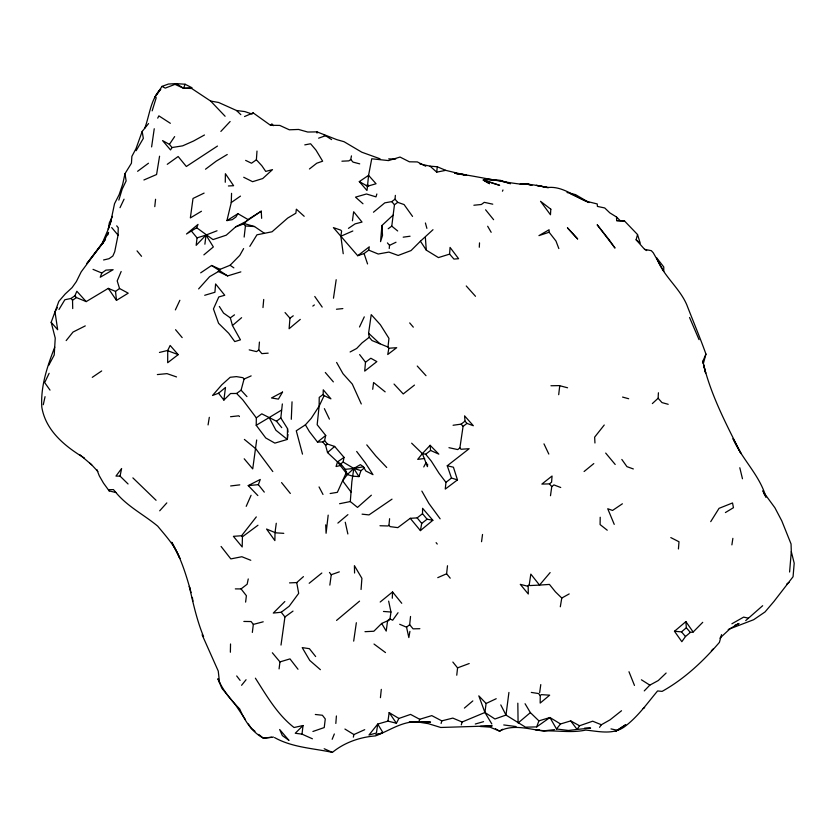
<?xml version="1.0" encoding="UTF-8"?>
<svg xmlns="http://www.w3.org/2000/svg" width="836" height="836" viewBox="0 0 836 836"><rect width="100%" height="100%" fill="white"/><g stroke="black" fill="none" stroke-linecap="round" stroke-linejoin="round"><path stroke-width="1.25" d="M540.234 695.573L540.181 703.086L549.649 695.176L541.331 694.643L540.234 695.573L538.562 693.546L531.299 692.427M288.012 434.521L287.323 439.443L274.866 443.111L265.754 437.97L256.224 425.284L256.328 417.895L242.712 399.754L236.63 393.474L230.558 393.516L223.881 400.068L218.541 393.233L212.522 395.48L221.812 384.8L230.193 377.276L236.41 376.618L242.962 377.694L244.07 379.063L241.071 390.182L236.63 393.474M432.849 520.285L427.071 519.187L422.514 513.68L422.588 508.309L432.849 520.285L420.404 530.599L410.225 518.32L397.821 527.631L390.099 526.628L388.959 525.238L389.597 518.707M225.271 182.248L225.396 173.71L233.61 185.707L228.406 185.968M600.206 517.244L600.091 524.569L607.25 530.212M282.349 403.945L280.823 417.979L287.5 428.565L287.323 439.443L275.922 430.258L269.171 417.561L261.772 413.83L256.328 417.895M275.023 532.574L274.877 540.599L266.559 529.042L275.023 532.574L276.277 523.263M230.37 652.237L230.537 643.981M323.156 394.446L323.26 389.816L330.92 398.845L324.117 395.606L323.156 394.446L319.227 397.403L319.122 406.181L317.168 424.73L325.726 435.451L324.587 440.562L322.78 441.93L317.502 442.056L309.372 431.575L305.422 424.834L311.211 418.366L319.122 406.181L324.117 395.606M241.594 535.73L242.43 536.785L242.189 546.963L233.39 536.336L241.594 535.73L256.307 516.909M103.58 259.975L109.035 258.7L112.85 256.025L114.71 251.772L118.054 235.146L118.242 227.726L116.695 225.835M167.743 350.43L167.681 362.73L178.183 354.631L170.147 345.456L167.743 350.43L159.446 352.447M392.293 598.221L392.544 591.94L380.171 602.035M291.294 419.296L292.036 401.823M479.289 247.257L479.519 242.868M652.341 403.579L658.12 398.26L658.413 392.763M427.614 464.064L427.468 466.645L422.368 453.603L411.646 443.185M449.601 254.123L450.061 247.425L458.598 258.711L453.938 259.076L449.601 254.123L438.43 257.592L426.297 250.142L420.435 241.217L432.996 229.701M243.725 177.263L252.587 181.694L262.734 178.538L272.505 169.624L265.723 171.411L261.867 165.758L256.38 159.801L256.997 151.065M361.058 589.495L361.904 578.324L354.422 565.669L354.579 573.026M371.372 495.194L357.515 507.41L350.294 501.548L351.862 481.661L353.816 468.463L360.379 464.649L363.472 466.781L365.792 470.981L372.981 474.66L365.311 462.83L356.669 451.461M335.832 723.453L336.406 715.961M268.168 353.158L261.825 353.628L258.794 349.95L259.432 342.06M285.045 312.56L289.967 318.202L289.11 328.726L300.281 319.383M678.424 548.97L678.999 541.77L670.796 537.579M381.916 225.521L380.558 241.635L382.522 235.365L381.916 225.521L393.15 215.051L394.467 204.747L397.758 202.354L404.07 204.559L412.545 216.419M789.592 572.023L791.305 551.614L791.055 543.975L781.806 520.901L774.909 507.776L762.537 490.868M389.231 248.511L389.524 245.345L387.413 242.91M261.647 218.321L261.25 211.174L248.02 219.534L237.926 213.682L235.867 217.067L232.199 219.68L226.932 220.599L231.258 202.542L231.562 193.335M262.985 307.564L263.716 299.455M365.499 362.228L364.695 371.121L376.848 361.612L370.818 358.236L365.499 362.228L359.626 354.589M397.758 202.354L395.02 199.219L395.365 195.384M256.683 439.976L252.723 468.912L244.206 458.797M567.027 192.51L575.523 194.621L589.087 202.552C575.398 197.327 562.816 185.634 547.34 187.567C538.008 185.414 528.498 183.805 518.895 183.93C497.242 181.255 476.301 176.145 454.638 173.23L466.624 175.403L445.724 170.356L436.726 172.143L437.259 166.761L430.038 166.155L419.985 163.981M368.718 185.885L367.464 186.783L366.973 190.504L359.302 181.6L368.571 175.351L376.054 183.742L368.718 185.885L367.641 184.641L368.571 175.351L371.738 158.777L388.541 160.585L400.026 157.053L409.4 161.808L417.363 161.923L425.764 166.228M419.871 628.703L413.047 628.839L409.682 624.68L410.539 616.466M424.657 458.473L417.707 459.382L422.368 453.603L425.681 454.251L431.324 461.159L439.078 473.343L445.964 482.372L445.254 489.102L457.47 479.895L453.425 467.209L447.25 465.777L451.482 478.035L457.47 479.895M380.432 697.673L381.3 689.376M154.775 206.638L155.569 199.271M387.988 347.055L388.949 338.381L380.349 324.723L371.226 314.629L368.592 333.23L369.24 337.284L371.989 340.534L387.988 347.055L388.98 348.225L396.692 347.692L387.747 354.495L388.844 348.33M456.759 675.206L457.564 667.87L452.851 662.049M450.217 578.167L446.602 573.778L447.5 565.753M244.154 237.069L245.429 225.981L243.715 223.944L235.71 226.828L226.263 235.177L213.013 239.598L196.7 227.758L198.017 224.403L186.491 234.007L196.7 227.758M328.182 515.122L326.082 533.274L325.716 524.841M191.632 231.332L197.045 237.873L196.167 245.345L206.011 235.062L217.036 230.778M558.688 394.686L559.733 385.95M204.893 244.206L206.011 235.062L197.045 237.873M245.617 602.108L246.39 595.713L241.071 588.92L235.324 588.889M312.413 738.794L301.995 734.133L303.04 725.533L294.063 727.519C277.301 714.529 266.663 695.74 255.398 678.195M252.336 632.424L253.329 624.408L251.093 621.545L243.851 621.451M279.078 668.894L279.955 661.903L272.348 652.78M388.197 228.75L391.77 226.138L393.15 215.051M223.881 400.068L225.49 387.465L218.541 393.233M372.71 389.283L373.587 382.512L385.156 391.854M382.595 732.043L377.726 724.07L376.419 733.026L368.969 735.011L377.726 724.07L387.967 721.123L396.41 723.224L398.897 718.448L410.56 714.404L419.693 719.284L431.784 715.616L441.784 720.862L452.819 718.103L462.12 722.011L484.932 712.481L486.092 703.484L478.809 695.855L484.932 712.481L491.819 723.945M508.925 692.427L505.989 715.062L494.933 719.002L484.932 712.481M398.051 612.715L392.69 620.207L390.328 619.121L387.496 621.378L386.222 631.086L381.686 623.457L387.172 620.981L390.004 618.713L390.966 612.015L388.646 601.136M352.437 220.767L353.649 211.738L362.03 222.073L355.112 223.86L348.445 228.353M284.836 601.533L273.299 613.06L281.241 612.255L284.93 616.947L281.011 645.068M481.546 541.697L482.529 534.455M329.844 585.106L331.265 574.708L329.457 572.451M387.967 721.123L389.158 712.596L398.897 718.448M550.485 495.717L551.77 486.604L553.902 484.901L560.726 487.503M539.669 692.626L540.787 684.59M151.609 146.917L154.242 128.734M353.68 641.128L356.345 622.726M333.47 298.212L336.187 279.715M527.579 586.193L528.185 586.914L528.289 593.999L520.285 584.354L527.579 586.193L529.23 584.845L530.818 574.092L539.523 585.095L549.451 584.416L555.376 591.794L561.771 598.033L560.308 606.779M448.953 447.688L457.762 449.58L459.884 447.929L463.071 426.423L466.958 423.403L473.333 425.733L464.576 415.858L465.025 421.125L466.958 423.403M731.887 544.884L732.869 538.353M343.23 253.716L340.837 236.243L341.621 231.123L340.764 230.13L333.407 227.622L357.714 255.722L364.068 253.548L368.718 250.131L369.282 246.829L357.714 255.722M159.561 156.207L156.583 174.515L143.896 179.98M208.07 424.918L209.314 417.331M409.912 631.368L408.846 637.575L406.547 627.199L399.692 624.283M420.404 530.599L421.72 523.409L427.071 519.187M341.914 161.202L348.863 160.867L350.754 159.519L351.454 155.893M322.78 441.93L325.612 445.389L327.534 452.569L337.504 461.9L340.733 463.855L343.115 462.026L344.035 457.376L334.661 446.445L327.419 444.02L324.587 440.562M120.06 476.123L121.607 468.515L115.964 476.092L120.06 476.123L128.065 483.971M248.25 578.94L247.153 584.218L241.071 588.92M148.557 123.561L142.183 131.44L136.017 148.609L131.879 156.374L131.44 163.198L124.982 173.679L122.693 184.244L119.12 194.684L114.532 203.691L110.707 221.968L111.345 219.262L108.262 229.221L101.992 243.83L81.207 271.825L76.337 281.627L72.074 287.626L65.198 293.99L58.844 301.347L51.174 322.299L55.239 338.089L54.215 355.028L48.666 365.436M43.284 404.708L45.05 396.661M353.335 737.143L353.921 734.562L364.715 729.671M441.105 723.474L441.784 720.862M144.764 128.211C149.654 115.201 150.584 99.348 160.616 89.118M646.698 250.57L644.587 249.337L636.123 239.786L637.534 234.54L624.523 220.986L616.675 220.62L616.498 216.994L609.852 212.887L604.721 207.955L597.416 206.419L597.228 203.942L586.611 201.319M721.52 634.649L719.409 642.382C702.951 661.516 684.276 679.01 662.122 691.372L657.587 690.954C647.033 703.504 637.732 717.027 624.158 727.017C612.788 735.001 598.503 731.343 585.733 730.068C571.657 733.13 557.487 730.319 543.348 730.998C528.937 729.17 513.22 723.924 499.541 731.113L489.98 727.132L480.407 726.463L492.205 725.867L440.708 727.477L428.345 723.662L418.606 722.116L409.306 721.907M705.95 354.098L703.306 363.744L702.857 361.215L705.95 354.098C699.962 337.399 693.117 321.128 686.743 304.701C679.313 287.469 663.157 276.016 656.751 257.958L663.753 266.966L663.784 271.303L653.261 252.785L651.307 250.664L644.587 249.337M461.305 724.896L462.12 722.011M107.823 234.832L108.565 232.335L102.765 243.286L86.871 263.549L105.514 238.918L102.765 243.286L104.772 240.193M118.837 200.107L122.181 189.155L126.131 180.91L124.982 173.679M376.858 193.994L375.981 196.868L366.481 193.983L355.509 197.139L362.981 203.765M152.152 110.843L156.248 97.645M344.035 457.376L337.504 461.9L336.072 466.519L340.963 465.38M274.542 737.561C292.36 747.551 313.009 748.21 332.394 752.39C344.557 742.42 359.961 737.112 375.521 735.899C389.701 730.601 403.056 720.486 418.857 721.949L419.693 719.284M54.727 347.159C47.318 366.429 40.525 386.054 41.8 407.069C45.604 430.676 65.114 446.476 84.446 458.086M111.439 219.941L108.262 229.221L109.349 222.784L112.494 216.367M337.504 461.9L347.316 474.524L352.761 476.186L358.916 476.604L360.995 470.605L364.444 467.951M264.291 492.122L258.366 484.661L260.257 479.467L248.229 485.601L257.854 495.581M500.785 704.905L505.989 715.062L525.51 727.174L536.681 726.902L538.896 720.872L549.931 717.518L560.528 723.966L570.706 720.904L579.557 725.763L592.672 721.196L601.366 724.749L610.04 719.848L621.524 710.736M101.804 273.017L100.236 277.238L113.142 269.694L105.921 270.122L101.804 273.017L93.026 269.37M161.985 86.401L168.444 84.039L176.291 83.61L183.554 88.282L185.101 84.248L192.019 87.759L183.554 88.282L174.996 84.363L165.277 88.104L161.985 86.401L154.576 97.572L160.721 89.243M332.164 739.296L334.337 733.966M121.168 271.512L117.197 280.906L119.558 288.524L128.211 293.175L116.486 300.375L108.283 288.378L86.192 301.608L76.41 297.553L74.947 295.714L76.849 291.252L86.192 301.608M346.553 472.026L337.357 492.331L330.147 493.522M246.202 506.344L251.082 495.288M502.436 191.214L502.99 189.981M175.372 309.895L179.865 300.302M359.511 326.98L364.287 316.844M120.008 207.683L124.052 199.198M49.125 373.316L44.674 382.575L50.014 390.119M243.621 248.585L239.786 255.388L230.099 265.263L220.15 269.317L219.325 270.979L209.596 276.695L198.623 288.901M157.711 118.148L158.871 115.859L170.356 123.3M423.768 466.948L426.099 462.527M57.485 307.429L54.998 311.838L57.663 329.729L51.174 322.299M136.143 150.699L143.322 138.389L142.183 131.44M58.969 309.508L64.853 299.748L71.07 298.442L74.947 295.714M249.818 246.348L256.955 234.811L272.045 231.781L287.709 218.06L295.881 213.201L296.352 209.178L304.189 216.294M710.715 521.643L719.044 508.34L732.535 502.958L733.454 507.692L725.397 512.562M172.049 147.533L170.534 149.937L162.571 140.594L169.405 144.377L172.049 147.533L182.676 145.84L193.555 141.012L204.475 134.993M579.557 725.763L577.101 729.431L568.417 730.465L556.515 728.982L549.931 717.518L536.681 726.902M169.405 144.377L174.64 136.602M599.537 727.341L601.366 724.749M693.159 632.006L690.337 632.413L685.489 636.52L681.842 641.693L674.485 631.274L685.875 621.618L693.159 632.006L702.731 622.329M728.229 629.466L753.654 619.716L765.024 611.952L773.927 601.481L793.061 576.735L794.2 563.203L791.305 551.614M363.472 466.781L353.816 468.463L347.316 474.524L342.697 480.878L351.057 492.059M604.25 425.012L594.647 437.144L594.95 442.996M556.515 728.982L560.528 723.966M66.169 340.597L73.004 332.07L85.282 325.894M241.583 685.301L246.056 679.741M550.14 572.576L539.523 585.095L529.846 585.566L529.23 584.845M243.715 223.944L248.02 219.534M159.697 510.806L166.813 502.906M380.046 158.777L361.8 152.204L344.035 141.702L336.835 139.664L317.011 131.879L307.742 132.036L298.546 129.455L289.329 129.799L279.767 125.421L270.509 125.285L253.151 112.87L252.064 114.041L244.812 111.575L236.504 110.498L218.635 102.483L210.62 101.051L191.632 88.459L183.554 88.282M220.861 131.419L230.13 121.513M422.368 453.603L430.132 445.316L438.816 454.136L430.582 450.437L430.132 445.316M644.263 690.891L649.833 685.133L658.287 680.535L666.125 673.043M711.373 650.753L713.098 649.008M745.702 620.615L762.662 605.713M270.509 125.285L271.909 123.874L273.341 125.682M420.435 241.217L411.04 250.57L398.176 255.45L388.918 252.085L378.238 254.019L368.718 250.131M381.686 623.457L373.838 631.243L364.977 631.682M303.04 725.533L295.244 733.256L301.995 734.133M495.414 728.752L499.541 731.113L500.053 730.633M719.89 638.161L730.371 628.463L739.003 623.457L734.593 625.464M289.528 582.891L296.728 582.567L303.447 576.621M327.534 452.569L334.661 446.445M359.553 601.126L336.553 620.417M204.705 295.286L214.915 292.266L215.604 283.968L224.748 295.254L218.781 296.958L213.441 308.933L218.562 323.302L228.709 333.292L234.749 341.579L240.444 339.844L232.45 325.528L241.604 317.68M464.388 708.092L472.831 700.923M525.06 703.724L530.369 712.617L518.09 722.994L517.829 703.18M674.485 631.274L681.497 631.87L686.335 627.763L685.875 621.618M337.869 523.096L347.912 514.631M203.869 254.875L213.347 246.933L206.011 235.062M373.462 212.219L384.79 202.855L391.729 201.612L395.02 199.219M584.092 471.525L593.8 463.583M309.174 583.288L321.839 573.026M317.502 442.056L325.726 435.451M406.547 627.199L409.682 624.68M549.43 483.887L551.572 482.173L552.063 476.008L541.874 484.086L549.43 483.887L551.77 486.604M257.969 525.238L242.43 536.785M447.25 465.777L469.153 448.702L461.012 449.266L459.884 447.929M309.435 168.976L316.76 163.229L322.644 161.191L315.966 150.093L310.605 143.771L304.774 144.879M414.468 385.082L403.234 393.944L394.038 384.058M410.225 518.32L417.164 517.892L422.514 513.68M388.959 525.238L388.019 525.969L379.972 525.74M445.964 482.372L451.482 478.035M369.24 337.284L361.957 342.959L356.69 348.455L350.106 351.977M453.081 425.263L461.138 424.145L465.025 421.125M425.681 454.251L430.582 450.437M305.422 424.834L296.278 430.78L302.496 454.126M325.612 445.389L327.419 444.02M281.241 612.255L289.172 606.236L298.682 593.361L296.728 582.567M230.652 485.956L239.786 484.859M205.499 169.217L216.273 161.118L227.246 154.493M256.224 425.284L269.171 417.561L276.486 421.229L280.823 417.979M137.606 171.296L148.474 163.229M289.967 318.202L293.258 315.789M312.81 306.091L314.378 304.941M258.794 349.95L256.537 351.611L249.201 349.866M232.45 325.528L230.339 317.858L234.508 314.827M168.067 350.838L178.183 354.631M284.93 616.947L293.018 611.095M359.302 181.6L366.377 185.55L367.641 184.641M167.263 164.316L178.152 156.51L186.334 166.489L217.464 146.06M108.283 288.378L115.514 291.388L119.558 288.524M72.722 308.589L72.533 300.281L76.41 297.553M256.38 159.801L251.5 163.229L245.638 160.387M231.258 202.542L240.475 196.105M786.833 583.946L789.079 582.389M392.021 499.144L369 514.903L362.072 514.161M92.273 377.339L101.689 370.944M261.25 211.174L246.139 221.404L235.71 226.828M622.392 503.794L612.537 510.451L607.72 508.727L614.241 524.381M200.671 272.849L211.602 265.472L220.15 269.317M617.365 730.288L625.715 724.728L615.4 731.322L617.365 730.288L610.991 728.898M226.932 220.599L237.926 213.682M269.171 417.561L281.492 410.121M201.445 211.257L190.357 217.924L193.011 198.466L204.099 193.095M499.541 731.113L502.635 729.253M174.996 84.363L176.291 83.61L185.101 84.248M643.135 708.541L644.66 707.664M731.887 623.792L743.653 617.104L748.157 618.138M561.771 598.033L569.191 593.926M389.524 245.345L396.013 242.241M486.092 703.484L496.208 698.708M244.07 379.063L251.155 375.886M340.837 236.243L352.834 230.987M437.761 577.655L446.602 573.778M244.53 116.549L253.151 112.87M457.564 667.87L469.195 663.533M318.61 138.17L325.57 135.714L331.61 139.602M331.265 574.708L339.311 571.855M312.904 731.479L324.232 727.56L325.277 718.95L322.393 715.25L315.318 714.477M549.137 232.251L538.938 235.627L549.085 229.754L549.137 232.251L555.961 241.008L558.845 248.574M218.248 271.439L227.632 275.911L240.852 271.878M279.955 661.903L289.987 658.893L298.003 669.249M475.287 724.018L483.563 721.667M376.148 734.698L382.324 733.005L376.116 734.625M253.329 624.408L263.215 621.796M339.583 503.721L350.294 501.548M403.192 237.173L410.068 236.222M258.742 734.436L263.424 738.303L273.445 737.07M554.634 729.609L544.278 730.81L535.677 729.765L539.272 729.661M230.527 416.725L238.845 415.805L239.462 416.568M336.469 309.236L342.854 308.589M520.117 184.296L527.349 183.575L531.999 185.383M473.876 205.238L481.358 204.496L484.274 202.333L492.77 204.183M340.733 463.855L345.226 469.33L353.816 468.463L360.995 470.605M157.346 374.57L167.012 373.64L176.532 376.921M245.481 719.681L235.397 704.717L221.864 688.258L217.903 678.738C222.731 690.264 231.049 700.108 239.713 709.001C244.718 720.569 251.814 732.054 263.298 738.063L271.7 737.258M248.229 485.601L258.366 484.661M522.563 184.359L527.422 184.181L530.881 185.279M550.945 385.751L559.441 385.615M584.552 728.135L590.613 728.062L577.101 729.431L570.706 720.904M418.857 721.949L430.53 722.095L421.417 721.876M388.667 158.882L395.71 159.049M616.675 220.62L624.523 220.986M283.78 533.337L276.068 532.856L275.525 532.177M245.429 225.981L254.531 226.556L264.469 233.317M383.463 611.461L390.966 612.015M464.346 174.557L454.638 173.23M485.225 178.747L499.97 180.628L510.493 183.69L500.336 180.325L491.453 180.304L485.392 179.082M503.753 724.948L516.084 726.547M548.75 187.609L536.419 185.362L547.34 187.567M96.851 469.592L99.265 475.768L103.476 483.093L109.161 490.899L115.932 492.55C127.49 506.595 143.938 514.683 157.69 526.137C165.988 536.169 175.184 546.096 179.886 558.458L171.735 542.25C180.942 557.873 186.303 575.22 191.068 592.62M359.72 163.856L353.011 162.1L350.754 159.519M559.963 385.772L567.56 387.779M668.204 404.3L661.987 402.597L658.12 398.26M622.569 397.069L628.672 398.741M244.269 223.557L254.531 226.556M491.516 182.885L499.635 185.31L483.72 180.001L490.398 182.478M633.343 468.954L626.948 466.645L621.827 459.455M570.465 193.847L585.806 200.985M250.79 560.287L241.855 556.734L230.82 558.908L221.091 546.462M437.259 166.761L445.724 170.356M324.169 748.732L332.394 752.39M323.887 134.868L325.57 135.714M227.632 275.911L211.602 265.472M343.115 462.026L353.816 468.463L358.916 476.604M344.923 729.044L353.921 734.562M641.411 679.793L649.833 685.133M230.099 265.263L233.861 267.865M230.339 317.858L223.557 313.072L219.335 306.457M374.005 644.044L385.49 652.571M97.843 471.452L91.657 464.795L79.775 454.659M391.77 226.138L397.685 230.976M244.384 439.422L255.826 448.807L272.808 471.556M636.123 239.786L640.24 243.192L637.534 234.54M255.001 731.333L251.249 728.229L248.365 723.955M89.724 463.134L91.657 464.795M320.387 669.678L309.78 660.471L302.204 647.607L309.404 648.684L315.653 656.542M430.038 166.155L436.726 172.143M368.592 333.23L379.962 343.784M132.882 477.878L156.071 500.283M236.504 110.498L240.82 114.636M530.369 712.617L538.896 720.872M616.498 216.994L620.155 220.62M225.103 116.256L210.62 101.051M386.723 467.481L375.792 455.944L366.774 444.877M241.071 390.182L246.944 396.609M417.248 366.043L426.005 375.677M466.248 285.975L475.496 296.299M391.729 201.612L394.467 204.747M366.377 185.55L367.464 186.783M686.335 627.763L690.337 632.413M681.497 631.87L685.489 636.52M325.308 372.501L333.365 381.885M409.682 322.915L413.318 327.158M461.138 424.145L463.071 426.423M111.71 227.57L118.054 235.146M115.932 492.55L113.456 489.593L108.492 489.729L109.161 490.899M605.682 453.07L615.192 464.461M175.56 329.697L182.175 337.608M417.164 517.892L421.72 523.409M436.099 542.648L437.249 544.048M137.041 250.884L141.545 256.307M276.486 421.229L281.753 427.666M485.591 209.794L493.606 219.69M392.544 591.94L401.761 603.289M281.565 482.591L290.332 493.459M71.07 298.442L72.533 300.281M189.929 589.087L189.312 586.402C193.116 603.237 197.056 620.834 203.587 636.656M236.692 675.948L240.11 680.389M440.133 518.811L428.92 503.481L421.846 491.098M314.764 296.477L322.194 307.094M389.158 712.596L396.41 723.224M487.67 226.253L491.171 232.303M763.571 492.989L765.995 497.211C759.736 475.13 742.075 459.455 733.026 438.649L741.01 453.572C726.557 424.813 711.478 396.358 703.682 364.977M336.615 362.437L343.011 373.734L352.311 384.1L361.288 403.966M319.038 486.928L322.999 494.452M324.378 408.647L329.415 419.129M543.975 443.864L548.813 454.073M689.543 317.492L699.053 339.656M202.093 634.775L218.259 671.078L219.575 682.949M628.975 671.736L634.472 685.426M345.226 469.33L347.316 474.524M364.068 253.548L367.558 263.946M425.409 222.982L426.882 228.364M703.598 364.935L705.668 373.222L702.857 361.215M739.797 467.742L742.472 478.756M345.258 522.228L347.86 533.974M287.5 428.565L288.012 432.107M192.374 597.416L192.917 601.209M115.514 291.388L116.486 300.375M425.357 237.393L426.297 250.142M317.011 131.879L317.043 133.091M550.809 209.199L550.464 214.758L540.537 201.309L550.809 209.199M282.537 392.094L278.409 399.117L271.501 397.957L282.537 392.094M484.002 180.377L483.041 179.991L489.593 183.701L484.002 180.377M288.828 740.247L282.359 735.607L279.652 729.504L288.828 740.247M577.603 238.918L567.487 227.873L577.603 238.918M609.151 239.807L597.165 224.748L615.014 248.083L609.151 239.807"/></g></svg>
